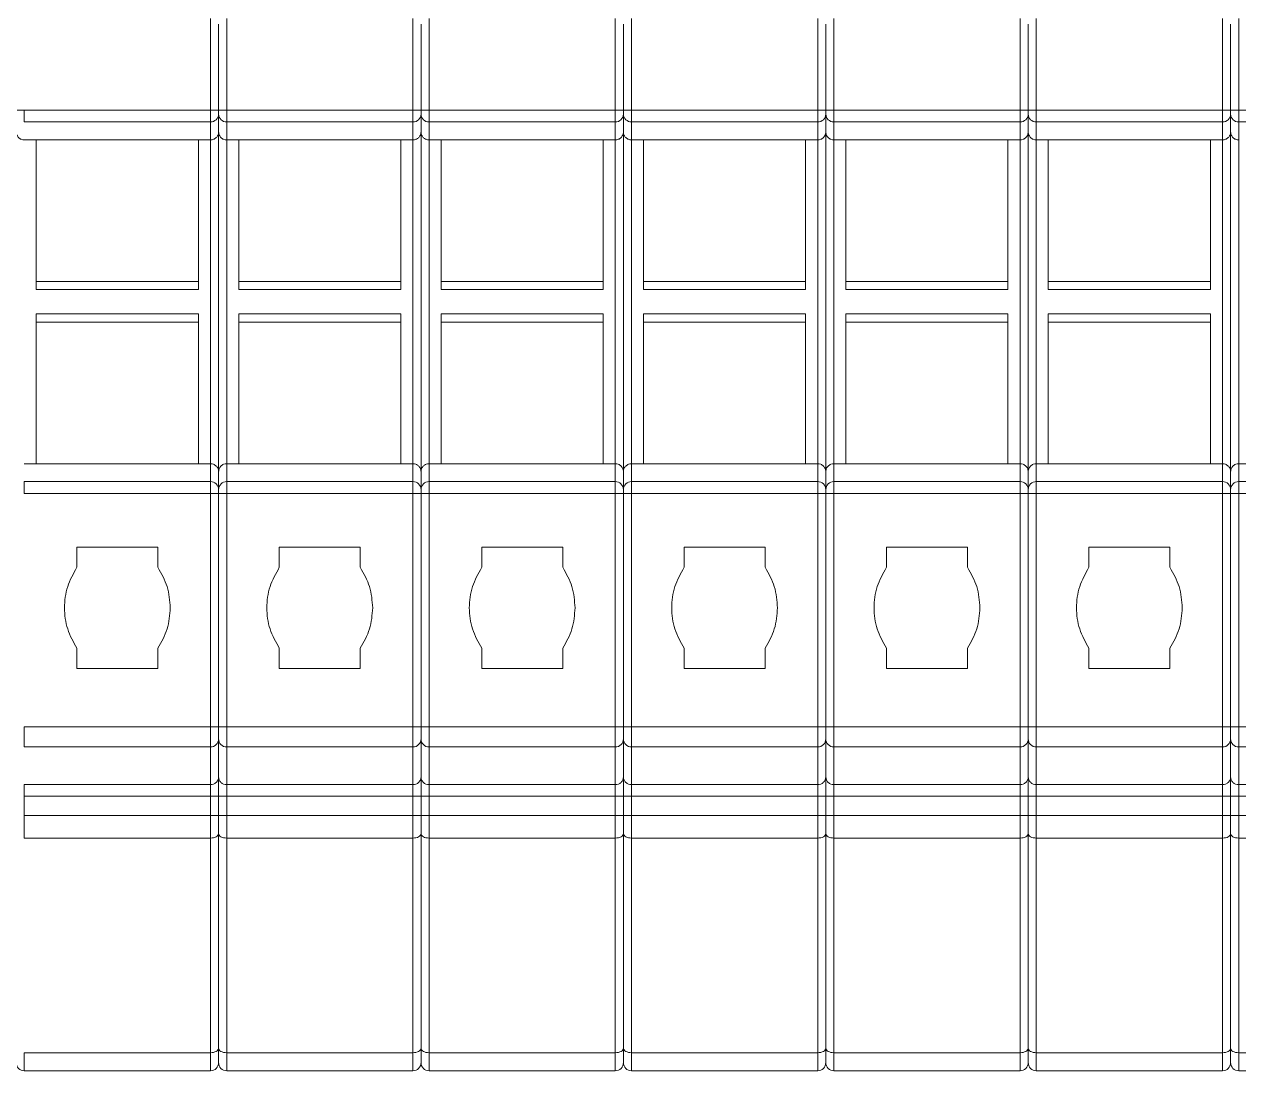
# Model space of a CAD drawing. Header units: millimetres. Extents: x 481 to 936, y 72 to 729.
# Drawn here: x 528.4 to 558.4, y 120.91 to 146.76 of the extents above; entities that cross this region are included whole.
import ezdxf

# ---------------------------------------------------------------- set-up
doc = ezdxf.new("R2010")
doc.units = ezdxf.units.MM

msp = doc.modelspace()

# ---------------------------------------------------------------- linework, layer by layer
at = {"color": 7, "linetype": 'Continuous', "lineweight": 15}
for p, q in [((532.999, 144.642), (532.999, 146.907)), ((533.199, 146.764), (533.199, 144.642)), ((533.399, 146.907), (533.399, 144.642)), ((537.999, 144.642), (537.999, 146.907)), ((538.199, 146.764), (538.199, 144.642)), ((538.399, 146.907), (538.399, 144.642)), ((542.999, 144.642), (542.999, 146.907)), ((543.199, 146.764), (543.199, 144.642)), ((543.399, 146.907), (543.399, 144.642)), ((547.999, 144.642), (547.999, 146.907)), ((548.199, 146.764), (548.199, 144.642)), ((548.399, 146.907), (548.399, 144.642)), ((552.999, 144.642), (552.999, 146.907)), ((553.199, 146.764), (553.199, 144.642)), ((553.399, 146.907), (553.399, 144.642)), ((557.999, 144.642), (557.999, 146.907)), ((558.199, 146.764), (558.199, 144.642)), ((558.399, 146.907), (558.399, 144.642)), ((528.399, 144.642), (528.199, 144.642)), ((528.399, 144.642), (532.999, 144.642)), ((528.399, 144.351), (528.399, 144.642)), ((533.199, 144.642), (532.999, 144.642)), ((532.999, 144.642), (532.999, 144.351)), ((533.399, 144.642), (533.199, 144.642)), ((533.399, 144.642), (537.999, 144.642)), ((533.399, 144.351), (533.399, 144.642)), ((538.199, 144.642), (537.999, 144.642)), ((537.999, 144.642), (537.999, 144.351)), ((538.399, 144.642), (538.199, 144.642)), ((538.399, 144.642), (542.999, 144.642)), ((538.399, 144.351), (538.399, 144.642)), ((543.199, 144.642), (542.999, 144.642)), ((542.999, 144.642), (542.999, 144.351)), ((543.399, 144.642), (543.199, 144.642)), ((543.399, 144.642), (547.999, 144.642)), ((543.399, 144.351), (543.399, 144.642)), ((548.199, 144.642), (547.999, 144.642)), ((547.999, 144.642), (547.999, 144.351)), ((548.399, 144.642), (548.199, 144.642)), ((548.399, 144.642), (552.999, 144.642)), ((548.399, 144.351), (548.399, 144.642)), ((553.199, 144.642), (552.999, 144.642)), ((552.999, 144.642), (552.999, 144.351)), ((553.399, 144.642), (553.199, 144.642)), ((553.399, 144.642), (557.999, 144.642)), ((553.399, 144.351), (553.399, 144.642)), ((558.199, 144.642), (557.999, 144.642)), ((557.999, 144.642), (557.999, 144.351)), ((558.399, 144.642), (558.199, 144.642)), ((558.399, 144.642), (562.999, 144.642)), ((558.399, 144.351), (558.399, 144.642)), ((528.399, 144.351), (532.999, 144.351)), ((532.999, 143.907), (532.999, 144.351)), ((533.199, 144.545), (533.199, 144.107)), ((533.399, 144.351), (537.999, 144.351)), ((533.399, 144.351), (533.399, 143.907)), ((537.999, 143.907), (537.999, 144.351)), ((538.199, 144.545), (538.199, 144.107)), ((538.399, 144.351), (542.999, 144.351)), ((538.399, 144.351), (538.399, 143.907)), ((542.999, 143.907), (542.999, 144.351)), ((543.199, 144.545), (543.199, 144.107)), ((543.399, 144.351), (547.999, 144.351)), ((543.399, 144.351), (543.399, 143.907)), ((547.999, 143.907), (547.999, 144.351)), ((548.199, 144.545), (548.199, 144.107)), ((548.399, 144.351), (552.999, 144.351)), ((548.399, 144.351), (548.399, 143.907)), ((552.999, 143.907), (552.999, 144.351)), ((553.199, 144.545), (553.199, 144.107)), ((553.399, 144.351), (557.999, 144.351)), ((553.399, 144.351), (553.399, 143.907)), ((557.999, 143.907), (557.999, 144.351)), ((558.199, 144.545), (558.199, 144.107)), ((558.399, 144.351), (562.999, 144.351)), ((558.399, 144.351), (558.399, 143.907)), ((533.199, 144.107), (533.199, 135.707)), ((538.199, 144.107), (538.199, 135.707)), ((543.199, 144.107), (543.199, 135.707)), ((548.199, 144.107), (548.199, 135.707)), ((553.199, 144.107), (553.199, 135.707)), ((558.199, 144.107), (558.199, 135.707)), ((532.999, 143.907), (528.399, 143.907)), ((528.695, 140.207), (528.695, 143.907)), ((532.699, 143.907), (532.699, 140.207)), ((532.999, 135.907), (532.999, 143.907)), ((537.999, 143.907), (533.399, 143.907)), ((533.399, 143.907), (533.399, 135.907)), ((533.695, 140.207), (533.695, 143.907)), ((537.699, 143.907), (537.699, 140.207)), ((537.999, 135.907), (537.999, 143.907)), ((542.999, 143.907), (538.399, 143.907)), ((538.399, 143.907), (538.399, 135.907)), ((538.695, 140.207), (538.695, 143.907)), ((542.699, 143.907), (542.699, 140.207)), ((542.999, 135.907), (542.999, 143.907)), ((547.999, 143.907), (543.399, 143.907)), ((543.399, 143.907), (543.399, 135.907)), ((543.695, 140.207), (543.695, 143.907)), ((547.699, 143.907), (547.699, 140.207)), ((547.999, 135.907), (547.999, 143.907)), ((552.999, 143.907), (548.399, 143.907)), ((548.399, 143.907), (548.399, 135.907)), ((548.695, 140.207), (548.695, 143.907)), ((552.699, 143.907), (552.699, 140.207)), ((552.999, 135.907), (552.999, 143.907)), ((557.999, 143.907), (553.399, 143.907)), ((553.399, 143.907), (553.399, 135.907)), ((553.695, 140.207), (553.695, 143.907)), ((557.699, 143.907), (557.699, 140.207)), ((557.999, 135.907), (557.999, 143.907)), ((558.399, 143.907), (558.399, 135.907)), ((528.695, 140.407), (532.699, 140.407)), ((533.695, 140.407), (537.699, 140.407)), ((538.695, 140.407), (542.699, 140.407)), ((543.695, 140.407), (547.699, 140.407)), ((548.695, 140.407), (552.699, 140.407)), ((553.695, 140.407), (557.699, 140.407)), ((532.699, 140.207), (528.695, 140.207)), ((537.699, 140.207), (533.695, 140.207)), ((542.699, 140.207), (538.695, 140.207)), ((547.699, 140.207), (543.695, 140.207)), ((552.699, 140.207), (548.695, 140.207)), ((557.699, 140.207), (553.695, 140.207)), ((528.695, 135.907), (528.695, 139.607)), ((528.695, 139.607), (532.699, 139.607)), ((532.699, 139.607), (532.699, 135.907)), ((533.695, 135.907), (533.695, 139.607)), ((533.695, 139.607), (537.699, 139.607)), ((537.699, 139.607), (537.699, 135.907)), ((538.695, 135.907), (538.695, 139.607)), ((538.695, 139.607), (542.699, 139.607)), ((542.699, 139.607), (542.699, 135.907)), ((543.695, 135.907), (543.695, 139.607)), ((543.695, 139.607), (547.699, 139.607)), ((547.699, 139.607), (547.699, 135.907)), ((548.695, 135.907), (548.695, 139.607)), ((548.695, 139.607), (552.699, 139.607)), ((552.699, 139.607), (552.699, 135.907)), ((553.695, 135.907), (553.695, 139.607)), ((553.695, 139.607), (557.699, 139.607)), ((557.699, 139.607), (557.699, 135.907)), ((532.699, 139.407), (528.695, 139.407)), ((537.699, 139.407), (533.695, 139.407)), ((542.699, 139.407), (538.695, 139.407)), ((547.699, 139.407), (543.695, 139.407)), ((552.699, 139.407), (548.695, 139.407)), ((557.699, 139.407), (553.695, 139.407)), ((528.399, 135.907), (532.999, 135.907)), ((532.999, 135.464), (532.999, 135.907)), ((533.399, 135.907), (533.399, 135.464)), ((533.399, 135.907), (537.999, 135.907)), ((537.999, 135.464), (537.999, 135.907)), ((538.399, 135.907), (538.399, 135.464)), ((538.399, 135.907), (542.999, 135.907)), ((542.999, 135.464), (542.999, 135.907)), ((543.399, 135.907), (543.399, 135.464)), ((543.399, 135.907), (547.999, 135.907)), ((547.999, 135.464), (547.999, 135.907)), ((548.399, 135.907), (548.399, 135.464)), ((548.399, 135.907), (552.999, 135.907)), ((552.999, 135.464), (552.999, 135.907)), ((553.399, 135.907), (553.399, 135.464)), ((553.399, 135.907), (557.999, 135.907)), ((557.999, 135.464), (557.999, 135.907)), ((558.399, 135.907), (558.399, 135.464)), ((558.399, 135.907), (562.999, 135.907)), ((533.199, 135.707), (533.199, 135.27)), ((538.199, 135.707), (538.199, 135.27)), ((543.199, 135.707), (543.199, 135.27)), ((548.199, 135.707), (548.199, 135.27)), ((553.199, 135.707), (553.199, 135.27)), ((558.199, 135.707), (558.199, 135.27)), ((528.399, 135.173), (528.399, 135.464)), ((532.999, 135.464), (528.399, 135.464)), ((532.999, 135.464), (532.999, 135.173)), ((533.399, 135.173), (533.399, 135.464)), ((537.999, 135.464), (533.399, 135.464)), ((537.999, 135.464), (537.999, 135.173)), ((538.399, 135.173), (538.399, 135.464)), ((542.999, 135.464), (538.399, 135.464)), ((542.999, 135.464), (542.999, 135.173)), ((543.399, 135.173), (543.399, 135.464)), ((547.999, 135.464), (543.399, 135.464)), ((547.999, 135.464), (547.999, 135.173)), ((548.399, 135.173), (548.399, 135.464)), ((552.999, 135.464), (548.399, 135.464)), ((552.999, 135.464), (552.999, 135.173)), ((553.399, 135.173), (553.399, 135.464)), ((557.999, 135.464), (553.399, 135.464)), ((557.999, 135.464), (557.999, 135.173)), ((558.399, 135.173), (558.399, 135.464)), ((562.999, 135.464), (558.399, 135.464)), ((532.999, 135.173), (528.399, 135.173)), ((532.999, 129.407), (532.999, 135.173)), ((532.999, 135.173), (533.199, 135.173)), ((533.199, 135.173), (533.199, 129.407)), ((533.199, 135.173), (533.399, 135.173)), ((533.399, 135.173), (533.399, 129.407)), ((537.999, 135.173), (533.399, 135.173)), ((537.999, 129.407), (537.999, 135.173)), ((537.999, 135.173), (538.199, 135.173)), ((538.199, 135.173), (538.199, 129.407)), ((538.199, 135.173), (538.399, 135.173)), ((538.399, 135.173), (538.399, 129.407)), ((542.999, 135.173), (538.399, 135.173)), ((542.999, 129.407), (542.999, 135.173)), ((542.999, 135.173), (543.199, 135.173)), ((543.199, 135.173), (543.399, 135.173)), ((543.199, 135.173), (543.199, 129.407)), ((543.399, 135.173), (543.399, 129.407)), ((547.999, 135.173), (543.399, 135.173)), ((547.999, 129.407), (547.999, 135.173)), ((547.999, 135.173), (548.199, 135.173)), ((548.199, 135.173), (548.199, 129.407)), ((548.199, 135.173), (548.399, 135.173)), ((548.399, 135.173), (548.399, 129.407)), ((552.999, 135.173), (548.399, 135.173)), ((552.999, 129.407), (552.999, 135.173)), ((552.999, 135.173), (553.199, 135.173)), ((553.199, 135.173), (553.199, 129.407)), ((553.199, 135.173), (553.399, 135.173)), ((553.399, 135.173), (553.399, 129.407)), ((557.999, 135.173), (553.399, 135.173)), ((557.999, 129.407), (557.999, 135.173)), ((557.999, 135.173), (558.199, 135.173)), ((558.199, 135.173), (558.399, 135.173)), ((558.199, 135.173), (558.199, 129.407)), ((558.399, 135.173), (558.399, 129.407)), ((562.999, 135.173), (558.399, 135.173)), ((529.699, 133.846), (531.699, 133.846)), ((529.699, 133.346), (529.699, 133.846)), ((531.699, 133.846), (531.699, 133.346)), ((534.699, 133.846), (536.699, 133.846)), ((534.699, 133.346), (534.699, 133.846)), ((536.699, 133.846), (536.699, 133.346)), ((539.699, 133.846), (541.699, 133.846)), ((539.699, 133.346), (539.699, 133.846)), ((541.699, 133.846), (541.699, 133.346)), ((544.699, 133.846), (546.699, 133.846)), ((544.699, 133.346), (544.699, 133.846)), ((546.699, 133.846), (546.699, 133.346)), ((549.699, 133.846), (551.699, 133.846)), ((549.699, 133.346), (549.699, 133.846)), ((551.699, 133.846), (551.699, 133.346)), ((554.699, 133.846), (556.699, 133.846)), ((554.699, 133.346), (554.699, 133.846)), ((556.699, 133.846), (556.699, 133.346)), ((529.699, 130.846), (529.699, 131.346)), ((531.699, 131.346), (531.699, 130.846)), ((534.699, 130.846), (534.699, 131.346)), ((536.699, 131.346), (536.699, 130.846)), ((539.699, 130.846), (539.699, 131.346)), ((541.699, 131.346), (541.699, 130.846)), ((544.699, 130.846), (544.699, 131.346)), ((546.699, 131.346), (546.699, 130.846)), ((549.699, 130.846), (549.699, 131.346)), ((551.699, 131.346), (551.699, 130.846)), ((554.699, 130.846), (554.699, 131.346)), ((556.699, 131.346), (556.699, 130.846)), ((531.699, 130.846), (529.699, 130.846)), ((536.699, 130.846), (534.699, 130.846)), ((541.699, 130.846), (539.699, 130.846)), ((546.699, 130.846), (544.699, 130.846)), ((551.699, 130.846), (549.699, 130.846)), ((556.699, 130.846), (554.699, 130.846)), ((528.399, 129.407), (532.999, 129.407)), ((533.199, 129.407), (532.999, 129.407)), ((533.199, 129.407), (533.199, 129.107)), ((533.399, 129.407), (533.199, 129.407)), ((533.399, 129.407), (537.999, 129.407)), ((538.199, 129.407), (537.999, 129.407)), ((538.199, 129.407), (538.199, 129.107)), ((538.399, 129.407), (538.199, 129.407)), ((538.399, 129.407), (542.999, 129.407)), ((543.199, 129.407), (542.999, 129.407)), ((543.199, 129.407), (543.199, 129.107)), ((543.399, 129.407), (543.199, 129.407)), ((543.399, 129.407), (547.999, 129.407)), ((548.199, 129.407), (547.999, 129.407)), ((548.199, 129.407), (548.199, 129.107)), ((548.399, 129.407), (548.199, 129.407)), ((548.399, 129.407), (552.999, 129.407)), ((553.199, 129.407), (552.999, 129.407)), ((553.199, 129.407), (553.199, 129.107)), ((553.399, 129.407), (553.199, 129.407)), ((553.399, 129.407), (557.999, 129.407)), ((558.199, 129.407), (557.999, 129.407)), ((558.199, 129.407), (558.199, 129.107)), ((558.399, 129.407), (558.199, 129.407)), ((558.399, 129.407), (562.999, 129.407)), ((533.199, 129.107), (533.199, 128.165)), ((538.199, 129.107), (538.199, 128.165)), ((543.199, 129.107), (543.199, 128.165)), ((548.199, 129.107), (548.199, 128.165)), ((553.199, 129.107), (553.199, 128.165)), ((558.199, 129.107), (558.199, 128.165)), ((528.399, 128.907), (532.999, 128.907)), ((533.399, 128.907), (537.999, 128.907)), ((538.399, 128.907), (542.999, 128.907)), ((543.399, 128.907), (547.999, 128.907)), ((548.399, 128.907), (552.999, 128.907)), ((553.399, 128.907), (557.999, 128.907)), ((558.399, 128.907), (562.999, 128.907)), ((528.399, 127.976), (532.999, 127.976)), ((528.399, 127.976), (528.399, 127.691)), ((532.999, 127.691), (532.999, 127.976)), ((533.399, 127.976), (537.999, 127.976)), ((533.399, 127.976), (533.399, 127.691)), ((537.999, 127.691), (537.999, 127.976)), ((538.399, 127.976), (542.999, 127.976)), ((538.399, 127.976), (538.399, 127.691)), ((542.999, 127.691), (542.999, 127.976)), ((543.399, 127.976), (547.999, 127.976)), ((543.399, 127.976), (543.399, 127.691)), ((547.999, 127.691), (547.999, 127.976)), ((548.399, 127.976), (552.999, 127.976)), ((548.399, 127.976), (548.399, 127.691)), ((552.999, 127.691), (552.999, 127.976)), ((553.399, 127.976), (557.999, 127.976)), ((553.399, 127.976), (553.399, 127.691)), ((557.999, 127.691), (557.999, 127.976)), ((558.399, 127.976), (562.999, 127.976)), ((558.399, 127.976), (558.399, 127.691)), ((528.399, 127.691), (532.999, 127.691)), ((528.399, 127.691), (528.399, 127.21)), ((532.999, 127.691), (533.199, 127.691)), ((532.999, 127.21), (532.999, 127.691)), ((533.199, 127.691), (533.199, 127.21)), ((533.199, 127.691), (533.399, 127.691)), ((533.399, 127.691), (537.999, 127.691)), ((533.399, 127.691), (533.399, 127.21)), ((537.999, 127.691), (538.199, 127.691)), ((537.999, 127.21), (537.999, 127.691)), ((538.199, 127.691), (538.199, 127.21)), ((538.199, 127.691), (538.399, 127.691)), ((538.399, 127.691), (542.999, 127.691)), ((538.399, 127.691), (538.399, 127.21)), ((542.999, 127.691), (543.199, 127.691)), ((542.999, 127.21), (542.999, 127.691)), ((543.199, 127.691), (543.399, 127.691)), ((543.199, 127.691), (543.199, 127.21)), ((543.399, 127.691), (547.999, 127.691)), ((543.399, 127.691), (543.399, 127.21)), ((547.999, 127.691), (548.199, 127.691)), ((547.999, 127.21), (547.999, 127.691)), ((548.199, 127.691), (548.199, 127.21)), ((548.199, 127.691), (548.399, 127.691)), ((548.399, 127.691), (552.999, 127.691)), ((548.399, 127.691), (548.399, 127.21)), ((552.999, 127.691), (553.199, 127.691)), ((552.999, 127.21), (552.999, 127.691)), ((553.199, 127.691), (553.199, 127.21)), ((553.199, 127.691), (553.399, 127.691)), ((553.399, 127.691), (557.999, 127.691)), ((553.399, 127.691), (553.399, 127.21)), ((557.999, 127.691), (558.199, 127.691)), ((557.999, 127.21), (557.999, 127.691)), ((558.199, 127.691), (558.399, 127.691)), ((558.199, 127.691), (558.199, 127.21)), ((558.399, 127.691), (562.999, 127.691)), ((558.399, 127.691), (558.399, 127.21)), ((528.399, 126.655), (528.399, 127.21)), ((528.399, 127.21), (532.999, 127.21)), ((532.999, 127.21), (532.999, 126.655)), ((533.199, 127.21), (532.999, 127.21)), ((533.399, 127.21), (533.199, 127.21)), ((533.399, 126.655), (533.399, 127.21)), ((533.399, 127.21), (537.999, 127.21)), ((537.999, 127.21), (537.999, 126.655)), ((538.199, 127.21), (537.999, 127.21)), ((538.399, 127.21), (538.199, 127.21)), ((538.399, 126.655), (538.399, 127.21)), ((538.399, 127.21), (542.999, 127.21)), ((542.999, 127.21), (542.999, 126.655)), ((543.199, 127.21), (542.999, 127.21)), ((543.399, 127.21), (543.199, 127.21)), ((543.399, 126.655), (543.399, 127.21)), ((543.399, 127.21), (547.999, 127.21)), ((547.999, 127.21), (547.999, 126.655)), ((548.199, 127.21), (547.999, 127.21)), ((548.399, 127.21), (548.199, 127.21)), ((548.399, 126.655), (548.399, 127.21)), ((548.399, 127.21), (552.999, 127.21)), ((552.999, 127.21), (552.999, 126.655)), ((553.199, 127.21), (552.999, 127.21)), ((553.399, 127.21), (553.199, 127.21)), ((553.399, 126.655), (553.399, 127.21)), ((553.399, 127.21), (557.999, 127.21)), ((557.999, 127.21), (557.999, 126.655)), ((558.199, 127.21), (557.999, 127.21)), ((558.399, 127.21), (558.199, 127.21)), ((558.399, 126.655), (558.399, 127.21)), ((558.399, 127.21), (562.999, 127.21)), ((532.999, 126.655), (528.399, 126.655)), ((532.999, 121.353), (532.999, 126.655)), ((533.199, 126.766), (533.199, 121.464)), ((537.999, 126.655), (533.399, 126.655)), ((533.399, 126.655), (533.399, 121.353)), ((537.999, 121.353), (537.999, 126.655)), ((538.199, 126.766), (538.199, 121.464)), ((542.999, 126.655), (538.399, 126.655)), ((538.399, 126.655), (538.399, 121.353)), ((542.999, 121.353), (542.999, 126.655)), ((543.199, 126.766), (543.199, 121.464)), ((547.999, 126.655), (543.399, 126.655)), ((543.399, 126.655), (543.399, 121.353)), ((547.999, 121.353), (547.999, 126.655)), ((548.199, 126.766), (548.199, 121.464)), ((552.999, 126.655), (548.399, 126.655)), ((548.399, 126.655), (548.399, 121.353)), ((552.999, 121.353), (552.999, 126.655)), ((553.199, 126.766), (553.199, 121.464)), ((557.999, 126.655), (553.399, 126.655)), ((553.399, 126.655), (553.399, 121.353)), ((557.999, 121.353), (557.999, 126.655)), ((558.199, 126.766), (558.199, 121.464)), ((562.999, 126.655), (558.399, 126.655)), ((558.399, 126.655), (558.399, 121.353)), ((528.399, 121.353), (532.999, 121.353)), ((528.399, 120.907), (528.399, 121.353)), ((532.999, 121.353), (532.999, 120.907)), ((533.399, 121.353), (537.999, 121.353)), ((533.399, 120.907), (533.399, 121.353)), ((537.999, 121.353), (537.999, 120.907)), ((538.399, 121.353), (542.999, 121.353)), ((538.399, 120.907), (538.399, 121.353)), ((542.999, 121.353), (542.999, 120.907)), ((543.399, 121.353), (547.999, 121.353)), ((543.399, 120.907), (543.399, 121.353)), ((547.999, 121.353), (547.999, 120.907)), ((548.399, 121.353), (552.999, 121.353)), ((548.399, 120.907), (548.399, 121.353)), ((552.999, 121.353), (552.999, 120.907)), ((553.399, 121.353), (557.999, 121.353)), ((553.399, 120.907), (553.399, 121.353)), ((557.999, 121.353), (557.999, 120.907)), ((558.399, 121.353), (562.999, 121.353)), ((558.399, 120.907), (558.399, 121.353)), ((532.999, 120.907), (528.399, 120.907)), ((537.999, 120.907), (533.399, 120.907)), ((542.999, 120.907), (538.399, 120.907)), ((547.999, 120.907), (543.399, 120.907)), ((552.999, 120.907), (548.399, 120.907)), ((557.999, 120.907), (553.399, 120.907)), ((562.999, 120.907), (558.399, 120.907))]:
    msp.add_line(p, q, dxfattribs=at)
at = {"color": 8, "linetype": 'Continuous', "lineweight": 15}
for p, q in [((528.399, 128.907), (528.399, 129.407)), ((532.999, 129.407), (532.999, 128.907)), ((533.399, 128.907), (533.399, 129.407)), ((537.999, 129.407), (537.999, 128.907)), ((538.399, 128.907), (538.399, 129.407)), ((542.999, 129.407), (542.999, 128.907)), ((543.399, 128.907), (543.399, 129.407)), ((547.999, 129.407), (547.999, 128.907)), ((548.399, 128.907), (548.399, 129.407)), ((552.999, 129.407), (552.999, 128.907)), ((553.399, 128.907), (553.399, 129.407)), ((557.999, 129.407), (557.999, 128.907)), ((558.399, 128.907), (558.399, 129.407)), ((532.999, 127.976), (532.999, 128.907)), ((533.399, 128.907), (533.399, 127.976)), ((537.999, 127.976), (537.999, 128.907)), ((538.399, 128.907), (538.399, 127.976)), ((542.999, 127.976), (542.999, 128.907)), ((543.399, 128.907), (543.399, 127.976)), ((547.999, 127.976), (547.999, 128.907)), ((548.399, 128.907), (548.399, 127.976)), ((552.999, 127.976), (552.999, 128.907)), ((553.399, 128.907), (553.399, 127.976)), ((557.999, 127.976), (557.999, 128.907)), ((558.399, 128.907), (558.399, 127.976))]:
    msp.add_line(p, q, dxfattribs=at)
at = {"color": 7, "linetype": 'Continuous', "lineweight": 15, "flags": 128}
for points in [[(533.199, 126.766), (533.203, 126.745), (533.214, 126.724), (533.233, 126.705), (533.257, 126.688), (533.288, 126.674), (533.322, 126.664), (533.36, 126.658), (533.399, 126.655)], [(538.199, 126.766), (538.203, 126.745), (538.214, 126.724), (538.233, 126.705), (538.257, 126.688), (538.288, 126.674), (538.322, 126.664), (538.36, 126.658), (538.399, 126.655)], [(543.199, 126.766), (543.203, 126.745), (543.214, 126.724), (543.233, 126.705), (543.257, 126.688), (543.288, 126.674), (543.322, 126.664), (543.36, 126.658), (543.399, 126.655)], [(548.199, 126.766), (548.203, 126.745), (548.214, 126.724), (548.233, 126.705), (548.257, 126.688), (548.288, 126.674), (548.322, 126.664), (548.36, 126.658), (548.399, 126.655)], [(553.199, 126.766), (553.203, 126.745), (553.214, 126.724), (553.233, 126.705), (553.257, 126.688), (553.288, 126.674), (553.322, 126.664), (553.36, 126.658), (553.399, 126.655)], [(558.199, 126.766), (558.203, 126.745), (558.214, 126.724), (558.233, 126.705), (558.257, 126.688), (558.288, 126.674), (558.322, 126.664), (558.36, 126.658), (558.399, 126.655)]]:
    msp.add_lwpolyline(points, dxfattribs=at)
at = {"color": 7, "linetype": 'Continuous', "lineweight": 15}
for centre, radius, start, end in [((533.002, 144.548), 0.197, 269.1449, 359.1186), ((533.396, 144.548), 0.197, 180.8814, 270.8551), ((538.002, 144.548), 0.197, 269.1449, 359.1186), ((538.396, 144.548), 0.197, 180.8814, 270.8551), ((543.002, 144.548), 0.197, 269.1449, 359.1186), ((543.396, 144.548), 0.197, 180.8814, 270.8551), ((548.002, 144.548), 0.197, 269.1449, 359.1186), ((548.396, 144.548), 0.197, 180.8814, 270.8551), ((553.002, 144.548), 0.197, 269.1449, 359.1186), ((553.396, 144.548), 0.197, 180.8814, 270.8551), ((558.002, 144.548), 0.197, 269.1449, 359.1186), ((558.396, 144.548), 0.197, 180.8814, 270.8551), ((533.002, 135.267), 0.197, 0.8814, 90.8551), ((533.396, 135.267), 0.197, 89.1449, 179.1186), ((538.002, 135.267), 0.197, 0.8814, 90.8551), ((538.396, 135.267), 0.197, 89.1449, 179.1186), ((543.002, 135.267), 0.197, 0.8814, 90.8551), ((543.396, 135.267), 0.197, 89.1449, 179.1186), ((548.002, 135.267), 0.197, 0.8814, 90.8551), ((548.396, 135.267), 0.197, 89.1449, 179.1186), ((553.002, 135.267), 0.197, 0.8814, 90.8551), ((553.396, 135.267), 0.197, 89.1449, 179.1186), ((558.002, 135.267), 0.197, 0.8814, 90.8551), ((558.396, 135.267), 0.197, 89.1449, 179.1186), ((532.999, 129.107), 0.2, 270, 0), ((533.399, 129.107), 0.2, 180, 270), ((537.999, 129.107), 0.2, 270, 0), ((538.399, 129.107), 0.2, 180, 270), ((542.999, 129.107), 0.2, 270, 0), ((543.399, 129.107), 0.2, 180, 270), ((547.999, 129.107), 0.2, 270, 0), ((548.399, 129.107), 0.2, 180, 270), ((552.999, 129.107), 0.2, 270, 0), ((553.399, 129.107), 0.2, 180, 270), ((557.999, 129.107), 0.2, 270, 0), ((558.399, 129.107), 0.2, 180, 270), ((528.399, 121.107), 0.2, 180, 270), ((532.999, 121.107), 0.2, 270, 360), ((533.399, 121.107), 0.2, 180, 270), ((537.999, 121.107), 0.2, 270, 360), ((538.399, 121.107), 0.2, 180, 270), ((542.999, 121.107), 0.2, 270, 360), ((543.399, 121.107), 0.2, 180, 270), ((547.999, 121.107), 0.2, 270, 360), ((548.399, 121.107), 0.2, 180, 270), ((552.999, 121.107), 0.2, 270, 360), ((553.399, 121.107), 0.2, 180, 270), ((557.999, 121.107), 0.2, 270, 360), ((558.399, 121.107), 0.2, 180, 270)]:
    msp.add_arc(centre, radius, start, end, dxfattribs=at)
for points, knots in [([(533.199, 144.642), (533.199, 144.63), (533.199, 144.608), (533.199, 144.579), (533.199, 144.556), (533.199, 144.548), (533.199, 144.545)], [0, 0, 0, 0, 0.251103, 0.499838, 0.745828, 1, 1, 1, 1]), ([(533.199, 144.642), (533.199, 144.63), (533.199, 144.608), (533.199, 144.579), (533.199, 144.556), (533.199, 144.548), (533.199, 144.545)], [0, 0, 0, 0, 0.254172, 0.500162, 0.748897, 1, 1, 1, 1]), ([(538.199, 144.642), (538.199, 144.63), (538.199, 144.608), (538.199, 144.579), (538.199, 144.556), (538.199, 144.548), (538.199, 144.545)], [0, 0, 0, 0, 0.251103, 0.499838, 0.745828, 1, 1, 1, 1]), ([(538.199, 144.642), (538.199, 144.63), (538.199, 144.608), (538.199, 144.579), (538.199, 144.556), (538.199, 144.548), (538.199, 144.545)], [0, 0, 0, 0, 0.254172, 0.500162, 0.748897, 1, 1, 1, 1]), ([(543.199, 144.642), (543.199, 144.63), (543.199, 144.608), (543.199, 144.579), (543.199, 144.556), (543.199, 144.548), (543.199, 144.545)], [0, 0, 0, 0, 0.254172, 0.500162, 0.748897, 1, 1, 1, 1]), ([(543.199, 144.642), (543.199, 144.63), (543.199, 144.608), (543.199, 144.579), (543.199, 144.556), (543.199, 144.548), (543.199, 144.545)], [0, 0, 0, 0, 0.251103, 0.499838, 0.745828, 1, 1, 1, 1]), ([(548.199, 144.642), (548.199, 144.63), (548.199, 144.608), (548.199, 144.579), (548.199, 144.556), (548.199, 144.548), (548.199, 144.545)], [0, 0, 0, 0, 0.251103, 0.499838, 0.745828, 1, 1, 1, 1]), ([(548.199, 144.642), (548.199, 144.63), (548.199, 144.608), (548.199, 144.579), (548.199, 144.556), (548.199, 144.548), (548.199, 144.545)], [0, 0, 0, 0, 0.254172, 0.500162, 0.748897, 1, 1, 1, 1]), ([(553.199, 144.642), (553.199, 144.63), (553.199, 144.608), (553.199, 144.579), (553.199, 144.556), (553.199, 144.548), (553.199, 144.545)], [0, 0, 0, 0, 0.251103, 0.499838, 0.745828, 1, 1, 1, 1]), ([(553.199, 144.642), (553.199, 144.63), (553.199, 144.608), (553.199, 144.579), (553.199, 144.556), (553.199, 144.548), (553.199, 144.545)], [0, 0, 0, 0, 0.254172, 0.500162, 0.748897, 1, 1, 1, 1]), ([(558.199, 144.642), (558.199, 144.63), (558.199, 144.608), (558.199, 144.579), (558.199, 144.556), (558.199, 144.548), (558.199, 144.545)], [0, 0, 0, 0, 0.254172, 0.500162, 0.748897, 1, 1, 1, 1]), ([(558.199, 144.642), (558.199, 144.63), (558.199, 144.608), (558.199, 144.579), (558.199, 144.556), (558.199, 144.548), (558.199, 144.545)], [0, 0, 0, 0, 0.251103, 0.499838, 0.745828, 1, 1, 1, 1]), ([(528.199, 144.107), (528.2, 144.091), (528.202, 144.061), (528.221, 144.011), (528.25, 143.97), (528.288, 143.939), (528.334, 143.914), (528.373, 143.91), (528.399, 143.907)], [0, 0, 0, 0, 0.15563, 0.291204, 0.501377, 0.631639, 0.758312, 1, 1, 1, 1]), ([(532.999, 143.907), (533.024, 143.91), (533.063, 143.914), (533.11, 143.939), (533.148, 143.97), (533.177, 144.011), (533.196, 144.061), (533.198, 144.091), (533.199, 144.107)], [0, 0, 0, 0, 0.241674, 0.368351, 0.498623, 0.708775, 0.844354, 1, 1, 1, 1]), ([(533.199, 144.107), (533.2, 144.091), (533.202, 144.061), (533.221, 144.011), (533.25, 143.97), (533.288, 143.939), (533.334, 143.914), (533.373, 143.91), (533.399, 143.907)], [0, 0, 0, 0, 0.15563, 0.291204, 0.501377, 0.631639, 0.758312, 1, 1, 1, 1]), ([(537.999, 143.907), (538.024, 143.91), (538.063, 143.914), (538.11, 143.939), (538.148, 143.97), (538.177, 144.011), (538.196, 144.061), (538.198, 144.091), (538.199, 144.107)], [0, 0, 0, 0, 0.241674, 0.368351, 0.498623, 0.708775, 0.844354, 1, 1, 1, 1]), ([(538.199, 144.107), (538.2, 144.091), (538.202, 144.061), (538.221, 144.011), (538.25, 143.97), (538.288, 143.939), (538.334, 143.914), (538.373, 143.91), (538.399, 143.907)], [0, 0, 0, 0, 0.15563, 0.291204, 0.501377, 0.631639, 0.758312, 1, 1, 1, 1]), ([(542.999, 143.907), (543.024, 143.91), (543.063, 143.914), (543.11, 143.939), (543.148, 143.97), (543.177, 144.011), (543.196, 144.061), (543.198, 144.091), (543.199, 144.107)], [0, 0, 0, 0, 0.241674, 0.368351, 0.498623, 0.708775, 0.844354, 1, 1, 1, 1]), ([(543.199, 144.107), (543.2, 144.091), (543.202, 144.061), (543.221, 144.011), (543.25, 143.97), (543.288, 143.939), (543.334, 143.914), (543.373, 143.91), (543.399, 143.907)], [0, 0, 0, 0, 0.15563, 0.291204, 0.501377, 0.631639, 0.758312, 1, 1, 1, 1]), ([(547.999, 143.907), (548.024, 143.91), (548.063, 143.914), (548.11, 143.939), (548.148, 143.97), (548.177, 144.011), (548.196, 144.061), (548.198, 144.091), (548.199, 144.107)], [0, 0, 0, 0, 0.241674, 0.368351, 0.498623, 0.708775, 0.844354, 1, 1, 1, 1]), ([(548.199, 144.107), (548.2, 144.091), (548.202, 144.061), (548.221, 144.011), (548.25, 143.97), (548.288, 143.939), (548.334, 143.914), (548.373, 143.91), (548.399, 143.907)], [0, 0, 0, 0, 0.15563, 0.291204, 0.501377, 0.631639, 0.758312, 1, 1, 1, 1]), ([(552.999, 143.907), (553.024, 143.91), (553.063, 143.914), (553.11, 143.939), (553.148, 143.97), (553.177, 144.011), (553.196, 144.061), (553.198, 144.091), (553.199, 144.107)], [0, 0, 0, 0, 0.241674, 0.368351, 0.498623, 0.708775, 0.844354, 1, 1, 1, 1]), ([(553.199, 144.107), (553.2, 144.091), (553.202, 144.061), (553.221, 144.011), (553.25, 143.97), (553.288, 143.939), (553.334, 143.914), (553.373, 143.91), (553.399, 143.907)], [0, 0, 0, 0, 0.15563, 0.291204, 0.501377, 0.631639, 0.758312, 1, 1, 1, 1]), ([(557.999, 143.907), (558.024, 143.91), (558.063, 143.914), (558.11, 143.939), (558.148, 143.97), (558.177, 144.011), (558.196, 144.061), (558.198, 144.091), (558.199, 144.107)], [0, 0, 0, 0, 0.241674, 0.368351, 0.498623, 0.708775, 0.844354, 1, 1, 1, 1]), ([(558.199, 144.107), (558.2, 144.091), (558.202, 144.061), (558.221, 144.011), (558.25, 143.97), (558.288, 143.939), (558.334, 143.914), (558.373, 143.91), (558.399, 143.907)], [0, 0, 0, 0, 0.15563, 0.291204, 0.501377, 0.631639, 0.758312, 1, 1, 1, 1]), ([(532.999, 135.907), (533.024, 135.905), (533.063, 135.9), (533.11, 135.875), (533.148, 135.845), (533.177, 135.803), (533.196, 135.754), (533.198, 135.724), (533.199, 135.707)], [0, 0, 0, 0, 0.241686, 0.36836, 0.498623, 0.708775, 0.844354, 1, 1, 1, 1]), ([(533.199, 135.707), (533.2, 135.724), (533.202, 135.754), (533.221, 135.803), (533.25, 135.845), (533.288, 135.875), (533.334, 135.9), (533.373, 135.905), (533.399, 135.907)], [0, 0, 0, 0, 0.15563, 0.291204, 0.501377, 0.63163, 0.758301, 1, 1, 1, 1]), ([(537.999, 135.907), (538.024, 135.905), (538.063, 135.9), (538.11, 135.875), (538.148, 135.845), (538.177, 135.803), (538.196, 135.754), (538.198, 135.724), (538.199, 135.707)], [0, 0, 0, 0, 0.241686, 0.36836, 0.498623, 0.708775, 0.844354, 1, 1, 1, 1]), ([(538.199, 135.707), (538.2, 135.724), (538.202, 135.754), (538.221, 135.803), (538.25, 135.845), (538.288, 135.875), (538.334, 135.9), (538.373, 135.905), (538.399, 135.907)], [0, 0, 0, 0, 0.15563, 0.291204, 0.501377, 0.63163, 0.758301, 1, 1, 1, 1]), ([(542.999, 135.907), (543.024, 135.905), (543.063, 135.9), (543.11, 135.875), (543.148, 135.845), (543.177, 135.803), (543.196, 135.754), (543.198, 135.724), (543.199, 135.707)], [0, 0, 0, 0, 0.241686, 0.36836, 0.498623, 0.708775, 0.844354, 1, 1, 1, 1]), ([(543.199, 135.707), (543.2, 135.724), (543.202, 135.754), (543.221, 135.803), (543.25, 135.845), (543.288, 135.875), (543.334, 135.9), (543.373, 135.905), (543.399, 135.907)], [0, 0, 0, 0, 0.15563, 0.291204, 0.501377, 0.63163, 0.758301, 1, 1, 1, 1]), ([(547.999, 135.907), (548.024, 135.905), (548.063, 135.9), (548.11, 135.875), (548.148, 135.845), (548.177, 135.803), (548.196, 135.754), (548.198, 135.724), (548.199, 135.707)], [0, 0, 0, 0, 0.241686, 0.36836, 0.498623, 0.708775, 0.844354, 1, 1, 1, 1]), ([(548.199, 135.707), (548.2, 135.724), (548.202, 135.754), (548.221, 135.803), (548.25, 135.845), (548.288, 135.875), (548.334, 135.9), (548.373, 135.905), (548.399, 135.907)], [0, 0, 0, 0, 0.15563, 0.291204, 0.501377, 0.63163, 0.758301, 1, 1, 1, 1]), ([(552.999, 135.907), (553.024, 135.905), (553.063, 135.9), (553.11, 135.875), (553.148, 135.845), (553.177, 135.803), (553.196, 135.754), (553.198, 135.724), (553.199, 135.707)], [0, 0, 0, 0, 0.241686, 0.36836, 0.498623, 0.708775, 0.844354, 1, 1, 1, 1]), ([(553.199, 135.707), (553.2, 135.724), (553.202, 135.754), (553.221, 135.803), (553.25, 135.845), (553.288, 135.875), (553.334, 135.9), (553.373, 135.905), (553.399, 135.907)], [0, 0, 0, 0, 0.15563, 0.291204, 0.501377, 0.63163, 0.758301, 1, 1, 1, 1]), ([(557.999, 135.907), (558.024, 135.905), (558.063, 135.9), (558.11, 135.875), (558.148, 135.845), (558.177, 135.803), (558.196, 135.754), (558.198, 135.724), (558.199, 135.707)], [0, 0, 0, 0, 0.241686, 0.36836, 0.498623, 0.708775, 0.844354, 1, 1, 1, 1]), ([(558.199, 135.707), (558.2, 135.724), (558.202, 135.754), (558.221, 135.803), (558.25, 135.845), (558.288, 135.875), (558.334, 135.9), (558.373, 135.905), (558.399, 135.907)], [0, 0, 0, 0, 0.15563, 0.291204, 0.501377, 0.63163, 0.758301, 1, 1, 1, 1]), ([(533.199, 135.27), (533.199, 135.266), (533.199, 135.259), (533.199, 135.236), (533.199, 135.207), (533.199, 135.184), (533.199, 135.173)], [0, 0, 0, 0, 0.251103, 0.499838, 0.745828, 1, 1, 1, 1]), ([(533.199, 135.27), (533.199, 135.266), (533.199, 135.259), (533.199, 135.235), (533.199, 135.206), (533.199, 135.184), (533.199, 135.173)], [0, 0, 0, 0, 0.254172, 0.500162, 0.748897, 1, 1, 1, 1]), ([(538.199, 135.27), (538.199, 135.266), (538.199, 135.259), (538.199, 135.236), (538.199, 135.207), (538.199, 135.184), (538.199, 135.173)], [0, 0, 0, 0, 0.251103, 0.499838, 0.745828, 1, 1, 1, 1]), ([(538.199, 135.27), (538.199, 135.266), (538.199, 135.259), (538.199, 135.235), (538.199, 135.206), (538.199, 135.184), (538.199, 135.173)], [0, 0, 0, 0, 0.254172, 0.500162, 0.748897, 1, 1, 1, 1]), ([(543.199, 135.27), (543.199, 135.266), (543.199, 135.259), (543.199, 135.235), (543.199, 135.206), (543.199, 135.184), (543.199, 135.173)], [0, 0, 0, 0, 0.254172, 0.500162, 0.748897, 1, 1, 1, 1]), ([(543.199, 135.27), (543.199, 135.266), (543.199, 135.259), (543.199, 135.236), (543.199, 135.207), (543.199, 135.184), (543.199, 135.173)], [0, 0, 0, 0, 0.251103, 0.499838, 0.745828, 1, 1, 1, 1]), ([(548.199, 135.27), (548.199, 135.266), (548.199, 135.259), (548.199, 135.236), (548.199, 135.207), (548.199, 135.184), (548.199, 135.173)], [0, 0, 0, 0, 0.251103, 0.499838, 0.745828, 1, 1, 1, 1]), ([(548.199, 135.27), (548.199, 135.266), (548.199, 135.259), (548.199, 135.235), (548.199, 135.206), (548.199, 135.184), (548.199, 135.173)], [0, 0, 0, 0, 0.254172, 0.500162, 0.748897, 1, 1, 1, 1]), ([(553.199, 135.27), (553.199, 135.266), (553.199, 135.259), (553.199, 135.236), (553.199, 135.207), (553.199, 135.184), (553.199, 135.173)], [0, 0, 0, 0, 0.251103, 0.499838, 0.745828, 1, 1, 1, 1]), ([(553.199, 135.27), (553.199, 135.266), (553.199, 135.259), (553.199, 135.235), (553.199, 135.206), (553.199, 135.184), (553.199, 135.173)], [0, 0, 0, 0, 0.254172, 0.500162, 0.748897, 1, 1, 1, 1]), ([(558.199, 135.27), (558.199, 135.266), (558.199, 135.259), (558.199, 135.235), (558.199, 135.206), (558.199, 135.184), (558.199, 135.173)], [0, 0, 0, 0, 0.254172, 0.500162, 0.748897, 1, 1, 1, 1]), ([(558.199, 135.27), (558.199, 135.266), (558.199, 135.259), (558.199, 135.236), (558.199, 135.207), (558.199, 135.184), (558.199, 135.173)], [0, 0, 0, 0, 0.251103, 0.499838, 0.745828, 1, 1, 1, 1]), ([(533.199, 128.165), (533.199, 128.145), (533.199, 128.103), (533.199, 127.987), (533.199, 127.846), (533.199, 127.742), (533.199, 127.691)], [0, 0, 0, 0, 0.250656, 0.500046, 0.756217, 1, 1, 1, 1]), ([(533.199, 128.165), (533.199, 128.145), (533.199, 128.103), (533.199, 127.989), (533.199, 127.848), (533.199, 127.743), (533.199, 127.691)], [0, 0, 0, 0, 0.243783, 0.499954, 0.749344, 1, 1, 1, 1]), ([(538.199, 128.165), (538.199, 128.145), (538.199, 128.103), (538.199, 127.987), (538.199, 127.846), (538.199, 127.742), (538.199, 127.691)], [0, 0, 0, 0, 0.250656, 0.500046, 0.756217, 1, 1, 1, 1]), ([(538.199, 128.165), (538.199, 128.145), (538.199, 128.103), (538.199, 127.989), (538.199, 127.848), (538.199, 127.743), (538.199, 127.691)], [0, 0, 0, 0, 0.243783, 0.499954, 0.749344, 1, 1, 1, 1]), ([(543.199, 128.165), (543.199, 128.145), (543.199, 128.103), (543.199, 127.989), (543.199, 127.848), (543.199, 127.743), (543.199, 127.691)], [0, 0, 0, 0, 0.243783, 0.499954, 0.749344, 1, 1, 1, 1]), ([(543.199, 128.165), (543.199, 128.145), (543.199, 128.103), (543.199, 127.987), (543.199, 127.846), (543.199, 127.742), (543.199, 127.691)], [0, 0, 0, 0, 0.250656, 0.500046, 0.756217, 1, 1, 1, 1]), ([(548.199, 128.165), (548.199, 128.145), (548.199, 128.103), (548.199, 127.987), (548.199, 127.846), (548.199, 127.742), (548.199, 127.691)], [0, 0, 0, 0, 0.250656, 0.500046, 0.756217, 1, 1, 1, 1]), ([(548.199, 128.165), (548.199, 128.145), (548.199, 128.103), (548.199, 127.989), (548.199, 127.848), (548.199, 127.743), (548.199, 127.691)], [0, 0, 0, 0, 0.243783, 0.499954, 0.749344, 1, 1, 1, 1]), ([(553.199, 128.165), (553.199, 128.145), (553.199, 128.103), (553.199, 127.987), (553.199, 127.846), (553.199, 127.742), (553.199, 127.691)], [0, 0, 0, 0, 0.250656, 0.500046, 0.756217, 1, 1, 1, 1]), ([(553.199, 128.165), (553.199, 128.145), (553.199, 128.103), (553.199, 127.989), (553.199, 127.848), (553.199, 127.743), (553.199, 127.691)], [0, 0, 0, 0, 0.243783, 0.499954, 0.749344, 1, 1, 1, 1]), ([(558.199, 128.165), (558.199, 128.145), (558.199, 128.103), (558.199, 127.989), (558.199, 127.848), (558.199, 127.743), (558.199, 127.691)], [0, 0, 0, 0, 0.243783, 0.499954, 0.749344, 1, 1, 1, 1]), ([(558.199, 128.165), (558.199, 128.145), (558.199, 128.103), (558.199, 127.987), (558.199, 127.846), (558.199, 127.742), (558.199, 127.691)], [0, 0, 0, 0, 0.250656, 0.500046, 0.756217, 1, 1, 1, 1]), ([(533.199, 121.464), (533.199, 121.411), (533.199, 121.308), (533.199, 121.195), (533.199, 121.121), (533.199, 121.112), (533.199, 121.107)], [0, 0, 0, 0, 0.250665, 0.499992, 0.753807, 1, 1, 1, 1]), ([(533.199, 121.464), (533.199, 121.412), (533.199, 121.308), (533.199, 121.196), (533.199, 121.121), (533.199, 121.112), (533.199, 121.107)], [0, 0, 0, 0, 0.246193, 0.500008, 0.749335, 1, 1, 1, 1]), ([(538.199, 121.464), (538.199, 121.411), (538.199, 121.308), (538.199, 121.195), (538.199, 121.121), (538.199, 121.112), (538.199, 121.107)], [0, 0, 0, 0, 0.250665, 0.499992, 0.753807, 1, 1, 1, 1]), ([(538.199, 121.464), (538.199, 121.412), (538.199, 121.308), (538.199, 121.196), (538.199, 121.121), (538.199, 121.112), (538.199, 121.107)], [0, 0, 0, 0, 0.246193, 0.500008, 0.749335, 1, 1, 1, 1]), ([(543.199, 121.464), (543.199, 121.412), (543.199, 121.308), (543.199, 121.196), (543.199, 121.121), (543.199, 121.112), (543.199, 121.107)], [0, 0, 0, 0, 0.246193, 0.500008, 0.749335, 1, 1, 1, 1]), ([(543.199, 121.464), (543.199, 121.411), (543.199, 121.308), (543.199, 121.195), (543.199, 121.121), (543.199, 121.112), (543.199, 121.107)], [0, 0, 0, 0, 0.250665, 0.499992, 0.753807, 1, 1, 1, 1]), ([(548.199, 121.464), (548.199, 121.411), (548.199, 121.308), (548.199, 121.195), (548.199, 121.121), (548.199, 121.112), (548.199, 121.107)], [0, 0, 0, 0, 0.250665, 0.499992, 0.753807, 1, 1, 1, 1]), ([(548.199, 121.464), (548.199, 121.412), (548.199, 121.308), (548.199, 121.196), (548.199, 121.121), (548.199, 121.112), (548.199, 121.107)], [0, 0, 0, 0, 0.246193, 0.500008, 0.749335, 1, 1, 1, 1]), ([(553.199, 121.464), (553.199, 121.411), (553.199, 121.308), (553.199, 121.195), (553.199, 121.121), (553.199, 121.112), (553.199, 121.107)], [0, 0, 0, 0, 0.250665, 0.499992, 0.753807, 1, 1, 1, 1]), ([(553.199, 121.464), (553.199, 121.412), (553.199, 121.308), (553.199, 121.196), (553.199, 121.121), (553.199, 121.112), (553.199, 121.107)], [0, 0, 0, 0, 0.246193, 0.500008, 0.749335, 1, 1, 1, 1]), ([(558.199, 121.464), (558.199, 121.412), (558.199, 121.308), (558.199, 121.196), (558.199, 121.121), (558.199, 121.112), (558.199, 121.107)], [0, 0, 0, 0, 0.246193, 0.500008, 0.749335, 1, 1, 1, 1]), ([(558.199, 121.464), (558.199, 121.411), (558.199, 121.308), (558.199, 121.195), (558.199, 121.121), (558.199, 121.112), (558.199, 121.107)], [0, 0, 0, 0, 0.250665, 0.499992, 0.753807, 1, 1, 1, 1])]:
    msp.add_open_spline(points, degree=3, knots=knots, dxfattribs=at)
for points in [[(529.699, 131.346), (529.612, 131.501), (529.439, 131.811), (529.369, 132.346), (529.439, 132.88), (529.612, 133.19), (529.699, 133.346)], [(532.005, 132.346), (531.992, 132.524), (531.964, 132.88), (531.787, 133.19), (531.699, 133.346)], [(534.699, 131.346), (534.612, 131.501), (534.439, 131.811), (534.369, 132.346), (534.439, 132.88), (534.612, 133.19), (534.699, 133.346)], [(537.005, 132.346), (536.992, 132.524), (536.964, 132.88), (536.787, 133.19), (536.699, 133.346)], [(539.699, 131.346), (539.612, 131.501), (539.439, 131.811), (539.369, 132.346), (539.439, 132.88), (539.612, 133.19), (539.699, 133.346)], [(542.005, 132.346), (541.992, 132.524), (541.964, 132.88), (541.787, 133.19), (541.699, 133.346)], [(544.699, 131.346), (544.612, 131.501), (544.439, 131.811), (544.369, 132.346), (544.439, 132.88), (544.612, 133.19), (544.699, 133.346)], [(547.005, 132.346), (546.992, 132.524), (546.964, 132.88), (546.787, 133.19), (546.699, 133.346)], [(549.699, 131.346), (549.612, 131.501), (549.439, 131.811), (549.369, 132.346), (549.439, 132.88), (549.612, 133.19), (549.699, 133.346)], [(552.005, 132.346), (551.992, 132.524), (551.964, 132.88), (551.787, 133.19), (551.699, 133.346)], [(554.699, 131.346), (554.612, 131.501), (554.439, 131.811), (554.369, 132.346), (554.439, 132.88), (554.612, 133.19), (554.699, 133.346)], [(557.005, 132.346), (556.992, 132.524), (556.964, 132.88), (556.787, 133.19), (556.699, 133.346)], [(531.699, 131.346), (531.787, 131.501), (531.964, 131.811), (531.992, 132.167), (532.005, 132.346)], [(536.699, 131.346), (536.787, 131.501), (536.964, 131.811), (536.992, 132.167), (537.005, 132.346)], [(541.699, 131.346), (541.787, 131.501), (541.964, 131.811), (541.992, 132.167), (542.005, 132.346)], [(546.699, 131.346), (546.787, 131.501), (546.964, 131.811), (546.992, 132.167), (547.005, 132.346)], [(551.699, 131.346), (551.787, 131.501), (551.964, 131.811), (551.992, 132.167), (552.005, 132.346)], [(556.699, 131.346), (556.787, 131.501), (556.964, 131.811), (556.992, 132.167), (557.005, 132.346)], [(533.199, 128.165), (533.196, 128.141), (533.19, 128.091), (533.144, 128.028), (533.077, 127.984), (533.025, 127.979), (532.999, 127.976)], [(533.399, 127.976), (533.373, 127.979), (533.32, 127.984), (533.254, 128.028), (533.208, 128.091), (533.202, 128.141), (533.199, 128.165)], [(538.199, 128.165), (538.196, 128.141), (538.19, 128.091), (538.144, 128.028), (538.077, 127.984), (538.025, 127.979), (537.999, 127.976)], [(538.399, 127.976), (538.373, 127.979), (538.32, 127.984), (538.254, 128.028), (538.208, 128.091), (538.202, 128.141), (538.199, 128.165)], [(543.199, 128.165), (543.196, 128.141), (543.19, 128.091), (543.144, 128.028), (543.077, 127.984), (543.025, 127.979), (542.999, 127.976)], [(543.399, 127.976), (543.373, 127.979), (543.32, 127.984), (543.254, 128.028), (543.208, 128.091), (543.202, 128.141), (543.199, 128.165)], [(548.199, 128.165), (548.196, 128.141), (548.19, 128.091), (548.144, 128.028), (548.077, 127.984), (548.025, 127.979), (547.999, 127.976)], [(548.399, 127.976), (548.373, 127.979), (548.32, 127.984), (548.254, 128.028), (548.208, 128.091), (548.202, 128.141), (548.199, 128.165)], [(553.199, 128.165), (553.196, 128.141), (553.19, 128.091), (553.144, 128.028), (553.077, 127.984), (553.025, 127.979), (552.999, 127.976)], [(553.399, 127.976), (553.373, 127.979), (553.32, 127.984), (553.254, 128.028), (553.208, 128.091), (553.202, 128.141), (553.199, 128.165)], [(558.199, 128.165), (558.196, 128.141), (558.19, 128.091), (558.144, 128.028), (558.077, 127.984), (558.025, 127.979), (557.999, 127.976)], [(558.399, 127.976), (558.373, 127.979), (558.32, 127.984), (558.254, 128.028), (558.208, 128.091), (558.202, 128.141), (558.199, 128.165)], [(533.199, 127.21), (533.199, 127.131), (533.199, 126.973), (533.199, 126.835), (533.199, 126.766)], [(533.199, 127.21), (533.199, 127.131), (533.199, 126.973), (533.199, 126.835), (533.199, 126.766)], [(538.199, 127.21), (538.199, 127.131), (538.199, 126.973), (538.199, 126.835), (538.199, 126.766)], [(538.199, 127.21), (538.199, 127.131), (538.199, 126.973), (538.199, 126.835), (538.199, 126.766)], [(543.199, 127.21), (543.199, 127.131), (543.199, 126.973), (543.199, 126.835), (543.199, 126.766)], [(543.199, 127.21), (543.199, 127.131), (543.199, 126.973), (543.199, 126.835), (543.199, 126.766)], [(548.199, 127.21), (548.199, 127.131), (548.199, 126.973), (548.199, 126.835), (548.199, 126.766)], [(548.199, 127.21), (548.199, 127.131), (548.199, 126.973), (548.199, 126.835), (548.199, 126.766)], [(553.199, 127.21), (553.199, 127.131), (553.199, 126.973), (553.199, 126.835), (553.199, 126.766)], [(553.199, 127.21), (553.199, 127.131), (553.199, 126.973), (553.199, 126.835), (553.199, 126.766)], [(558.199, 127.21), (558.199, 127.131), (558.199, 126.973), (558.199, 126.835), (558.199, 126.766)], [(558.199, 127.21), (558.199, 127.131), (558.199, 126.973), (558.199, 126.835), (558.199, 126.766)], [(532.999, 126.655), (533.025, 126.657), (533.077, 126.66), (533.144, 126.686), (533.19, 126.723), (533.196, 126.752), (533.199, 126.766)], [(537.999, 126.655), (538.025, 126.657), (538.077, 126.66), (538.144, 126.686), (538.19, 126.723), (538.196, 126.752), (538.199, 126.766)], [(542.999, 126.655), (543.025, 126.657), (543.077, 126.66), (543.144, 126.686), (543.19, 126.723), (543.196, 126.752), (543.199, 126.766)], [(547.999, 126.655), (548.025, 126.657), (548.077, 126.66), (548.144, 126.686), (548.19, 126.723), (548.196, 126.752), (548.199, 126.766)], [(552.999, 126.655), (553.025, 126.657), (553.077, 126.66), (553.144, 126.686), (553.19, 126.723), (553.196, 126.752), (553.199, 126.766)], [(557.999, 126.655), (558.025, 126.657), (558.077, 126.66), (558.144, 126.686), (558.19, 126.723), (558.196, 126.752), (558.199, 126.766)], [(533.199, 121.464), (533.196, 121.449), (533.19, 121.42), (533.144, 121.383), (533.077, 121.358), (533.025, 121.354), (532.999, 121.353)], [(533.399, 121.353), (533.373, 121.354), (533.32, 121.358), (533.254, 121.383), (533.208, 121.42), (533.202, 121.449), (533.199, 121.464)], [(538.199, 121.464), (538.196, 121.449), (538.19, 121.42), (538.144, 121.383), (538.077, 121.358), (538.025, 121.354), (537.999, 121.353)], [(538.399, 121.353), (538.373, 121.354), (538.32, 121.358), (538.254, 121.383), (538.208, 121.42), (538.202, 121.449), (538.199, 121.464)], [(543.199, 121.464), (543.196, 121.449), (543.19, 121.42), (543.144, 121.383), (543.077, 121.358), (543.025, 121.354), (542.999, 121.353)], [(543.399, 121.353), (543.373, 121.354), (543.32, 121.358), (543.254, 121.383), (543.208, 121.42), (543.202, 121.449), (543.199, 121.464)], [(548.199, 121.464), (548.196, 121.449), (548.19, 121.42), (548.144, 121.383), (548.077, 121.358), (548.025, 121.354), (547.999, 121.353)], [(548.399, 121.353), (548.373, 121.354), (548.32, 121.358), (548.254, 121.383), (548.208, 121.42), (548.202, 121.449), (548.199, 121.464)], [(553.199, 121.464), (553.196, 121.449), (553.19, 121.42), (553.144, 121.383), (553.077, 121.358), (553.025, 121.354), (552.999, 121.353)], [(553.399, 121.353), (553.373, 121.354), (553.32, 121.358), (553.254, 121.383), (553.208, 121.42), (553.202, 121.449), (553.199, 121.464)], [(558.199, 121.464), (558.196, 121.449), (558.19, 121.42), (558.144, 121.383), (558.077, 121.358), (558.025, 121.354), (557.999, 121.353)], [(558.399, 121.353), (558.373, 121.354), (558.32, 121.358), (558.254, 121.383), (558.208, 121.42), (558.202, 121.449), (558.199, 121.464)]]:
    msp.add_open_spline(points, degree=3, dxfattribs=at)

doc.saveas('drawing.dxf')
